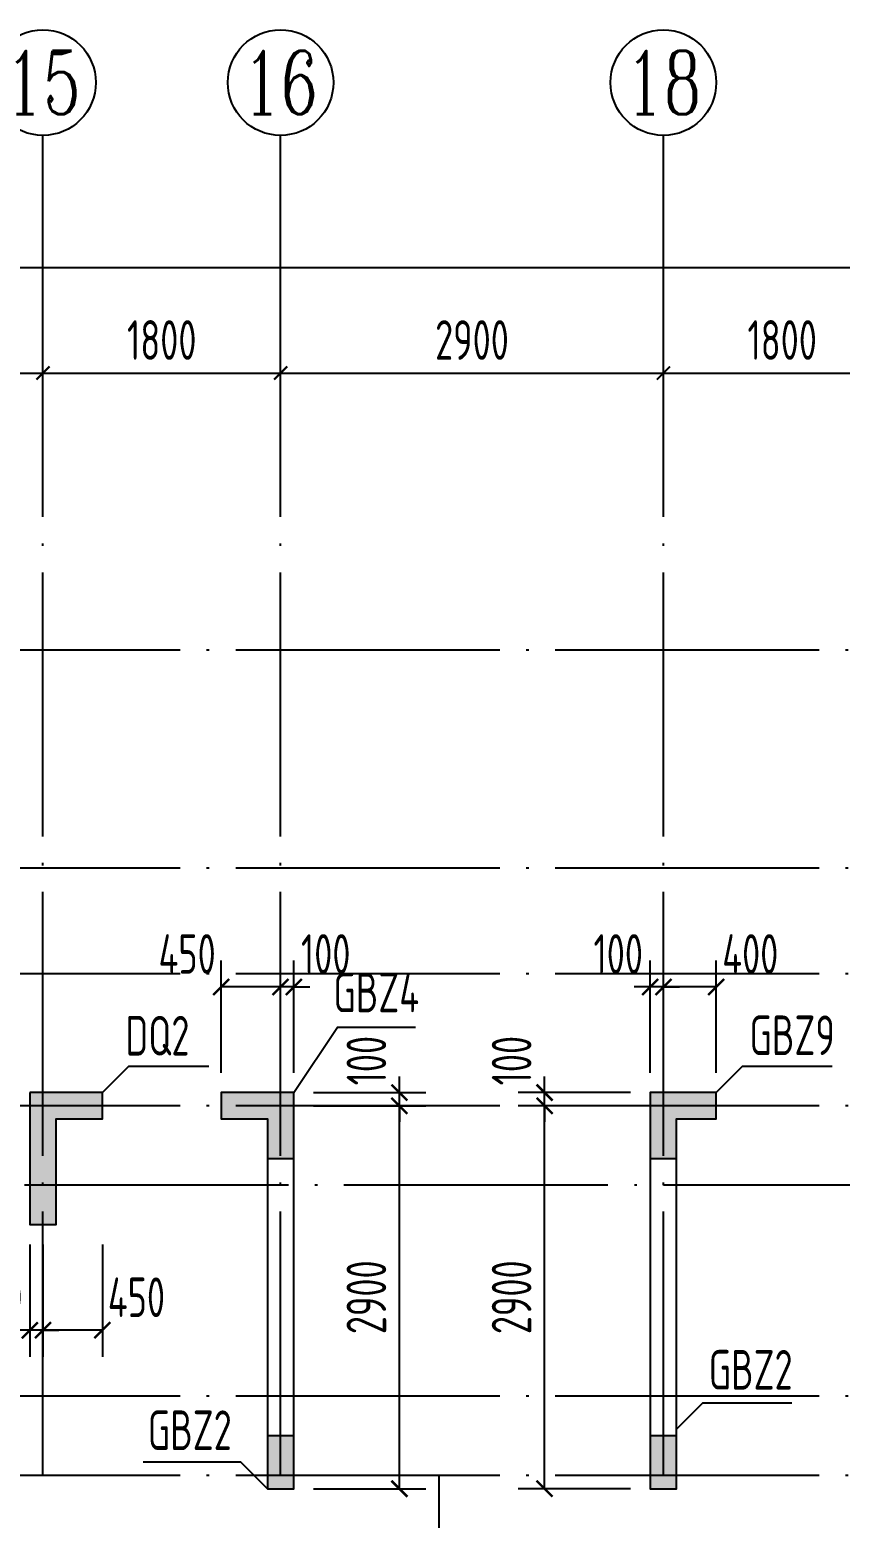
# Model space of a CAD drawing. Extents: x -655480 to 203344, y -294099 to 287156.
# Drawn here: x -285476 to -279336, y 69567 to 80841 of the extents above; entities that cross this region are included whole.
import ezdxf
from ezdxf.enums import TextEntityAlignment as Align

# ---------------------------------------------------------------- set-up
doc = ezdxf.new("R2010")
doc.units = 0
doc.header["$LTSCALE"] = 1000
doc.linetypes.add('DOTE', pattern=[2.42, 2, -0.2, 0.02, -0.2])
doc.layers.get('0').update_dxf_attribs({"linetype": 'CONTINUOUS'})
doc.layers.get('DEFPOINTS').update_dxf_attribs({"linetype": 'CONTINUOUS'})
for name, color, linetype in [('A-AXIS', 1, 'CONTINUOUS'), ('A-DOTE', 10, 'DOTE'), ('AXIS_NUM', 7, 'CONTINUOUS'), ('S-Q墙实线', 6, 'CONTINUOUS'), ('S-Q墙标注', 3, 'CONTINUOUS'), ('S-X详图填充', 252, 'CONTINUOUS'), ('S-X详图实线', 4, 'CONTINUOUS'), ('S-Y一般标注', 3, 'CONTINUOUS'), ('S-Z柱编号', 6, 'CONTINUOUS')]:
    doc.layers.add(name, color=color, linetype=linetype)
doc.styles.add('TSSD_Axis', font='complex.shx', dxfattribs={"width": 0.7, "bigfont": 'hztxt.shx'})
doc.styles.add('TSSD_DIMENSION', font='Tssdeng.shx', dxfattribs={"width": 0.7, "bigfont": 'tssdchn.shx'})
doc.styles.add('TSSD_REIN', font='tssdeng.shx', dxfattribs={"width": 0.7, "height": 300, "bigfont": 'tssdchn.shx'})
doc.styles.add('结构文字', font='zstxt.shx', dxfattribs={"width": 0.7, "bigfont": 'zshz.shx'})
doc.dimstyles.new('STRUCK', dxfattribs={"dimtxt": 400, "dimasz": 121, "dimexe": 200, "dimexo": 150, "dimgap": 115, "dimtad": 1, "dimdec": 0, "dimdsep": 46, "dimtxsty": '结构文字', "dimblk": 'ARCHTICK', "dimcen": 400, "dimclrd": 3, "dimclre": 3, "dimclrt": 7, "dimadec": 0, "dimazin": 0, "dimtfac": 1, "dimtdec": 0, "dimtix": 1, "dimtmove": 2, "dimatfit": 3, "dimldrblk": '_DIMX', "dimfxl": 1, "dimtolj": 1, "dimtzin": 0, "dimarcsym": 0})
doc.dimstyles.new('TSSD_100_100', dxfattribs={"dimtxt": 300, "dimasz": 100, "dimexe": 100, "dimexo": 250, "dimgap": 100, "dimtad": 1, "dimdec": 0, "dimzin": 0, "dimdsep": 46, "dimtxsty": 'TSSD_DIMENSION', "dimblk": 'ARCHTICK', "dimcen": 0, "dimdle": 100, "dimclrt": 7, "dimadec": 0, "dimazin": 0, "dimtfac": 1, "dimtdec": 0, "dimtix": 1, "dimtmove": 2, "dimatfit": 3, "dimldrblk": 'ARCHTICK', "dimfxl": 1, "dimtolj": 1, "dimtzin": 0, "dimarcsym": 0})

# ---------------------------------------------------------------- blocks, each defined once
blk = doc.blocks.new('ts_axno')
at = {"color": 0, "linetype": 'ByBlock', "lineweight": -2}
blk.add_circle((0, 0), 0.5, dxfattribs=at)
at = {"color": 0, "linetype": 'ByBlock', "lineweight": -2, "style": 'TSSD_Axis', "width": 0.7}
blk.add_attdef('A', text='', height=0.6, dxfattribs=at).set_placement((0, 0), align=Align.MIDDLE_CENTER)
blk = doc.blocks.new('_ArchTick')
at = {"color": 0, "linetype": 'ByBlock', "const_width": 0.15}
blk.add_lwpolyline([(-0.5, -0.5), (0.5, 0.5)], dxfattribs=at)
blk = doc.blocks.new('*D157')
at = {"layer": 'DEFPOINTS', "color": 0, "transparency": 16777216}
for p in [(23100, 19250), (21400, 18250), (23100, 18250)]:
    blk.add_point(p, dxfattribs=at)
at = {"layer": 'S-Y一般标注', "color": 0, "lineweight": -2, "transparency": 16777216}
for p, q in [((21400, 18500), (21400, 19350)), ((23100, 18500), (23100, 19350)), ((21300, 19250), (23200, 19250))]:
    blk.add_line(p, q, dxfattribs=at)
at = {"layer": 'S-Y一般标注', "color": 0, "lineweight": -2, "transparency": 16777216, "xscale": 100, "yscale": 100, "zscale": 100, "rotation": 180}
blk.add_blockref('_ArchTick', (21400, 19250), dxfattribs=at)
at = {"layer": 'S-Y一般标注', "color": 0, "lineweight": -2, "transparency": 16777216, "xscale": 100, "yscale": 100, "zscale": 100}
blk.add_blockref('_ArchTick', (23100, 19250), dxfattribs=at)
at = {"layer": 'S-Y一般标注', "color": 7, "transparency": 16777216, "insert": (22250, 19500), "char_height": 300, "attachment_point": 5, "style": 'TSSD_DIMENSION'}
blk.add_mtext('\\A1;1700', dxfattribs=at)
blk = doc.blocks.new('*D158')
at = {"layer": 'DEFPOINTS', "color": 0, "transparency": 16777216}
for p in [(24900, 19250), (23100, 18250), (24900, 18250)]:
    blk.add_point(p, dxfattribs=at)
at = {"layer": 'S-Y一般标注', "color": 0, "lineweight": -2, "transparency": 16777216}
for p, q in [((23100, 18500), (23100, 19350)), ((24900, 18500), (24900, 19350)), ((23000, 19250), (25000, 19250))]:
    blk.add_line(p, q, dxfattribs=at)
at = {"layer": 'S-Y一般标注', "color": 0, "lineweight": -2, "transparency": 16777216, "xscale": 100, "yscale": 100, "zscale": 100, "rotation": 180}
blk.add_blockref('_ArchTick', (23100, 19250), dxfattribs=at)
at = {"layer": 'S-Y一般标注', "color": 0, "lineweight": -2, "transparency": 16777216, "xscale": 100, "yscale": 100, "zscale": 100}
blk.add_blockref('_ArchTick', (24900, 19250), dxfattribs=at)
at = {"layer": 'S-Y一般标注', "color": 7, "transparency": 16777216, "insert": (24000, 19500), "char_height": 300, "attachment_point": 5, "style": 'TSSD_DIMENSION'}
blk.add_mtext('\\A1;1800', dxfattribs=at)
blk = doc.blocks.new('*D159')
at = {"layer": 'DEFPOINTS', "color": 0, "transparency": 16777216}
for p in [(27800, 19250), (24900, 18250), (27800, 18250)]:
    blk.add_point(p, dxfattribs=at)
at = {"layer": 'S-Y一般标注', "color": 0, "lineweight": -2, "transparency": 16777216}
for p, q in [((24900, 18500), (24900, 19350)), ((27800, 18500), (27800, 19350)), ((24800, 19250), (27900, 19250))]:
    blk.add_line(p, q, dxfattribs=at)
at = {"layer": 'S-Y一般标注', "color": 0, "lineweight": -2, "transparency": 16777216, "xscale": 100, "yscale": 100, "zscale": 100, "rotation": 180}
blk.add_blockref('_ArchTick', (24900, 19250), dxfattribs=at)
at = {"layer": 'S-Y一般标注', "color": 0, "lineweight": -2, "transparency": 16777216, "xscale": 100, "yscale": 100, "zscale": 100}
blk.add_blockref('_ArchTick', (27800, 19250), dxfattribs=at)
at = {"layer": 'S-Y一般标注', "color": 7, "transparency": 16777216, "insert": (26350, 19500), "char_height": 300, "attachment_point": 5, "style": 'TSSD_DIMENSION'}
blk.add_mtext('\\A1;2900', dxfattribs=at)
blk = doc.blocks.new('*D160')
at = {"layer": 'DEFPOINTS', "color": 0, "transparency": 16777216}
for p in [(29600, 19250), (27800, 18250), (29600, 18250)]:
    blk.add_point(p, dxfattribs=at)
at = {"layer": 'S-Y一般标注', "color": 0, "lineweight": -2, "transparency": 16777216}
for p, q in [((27800, 18500), (27800, 19350)), ((29600, 18500), (29600, 19350)), ((27700, 19250), (29700, 19250))]:
    blk.add_line(p, q, dxfattribs=at)
at = {"layer": 'S-Y一般标注', "color": 0, "lineweight": -2, "transparency": 16777216, "xscale": 100, "yscale": 100, "zscale": 100, "rotation": 180}
blk.add_blockref('_ArchTick', (27800, 19250), dxfattribs=at)
at = {"layer": 'S-Y一般标注', "color": 0, "lineweight": -2, "transparency": 16777216, "xscale": 100, "yscale": 100, "zscale": 100}
blk.add_blockref('_ArchTick', (29600, 19250), dxfattribs=at)
at = {"layer": 'S-Y一般标注', "color": 7, "transparency": 16777216, "insert": (28700, 19500), "char_height": 300, "attachment_point": 5, "style": 'TSSD_DIMENSION'}
blk.add_mtext('\\A1;1800', dxfattribs=at)
blk = doc.blocks.new('*D172')
at = {"layer": 'DEFPOINTS', "color": 0, "transparency": 16777216}
for p in [(54600, 20050), (4600, 18250), (54600, 18250)]:
    blk.add_point(p, dxfattribs=at)
at = {"layer": 'S-Y一般标注', "color": 0, "lineweight": -2, "transparency": 16777216}
for p, q in [((4600, 18500), (4600, 20150)), ((54600, 18500), (54600, 20150)), ((4500, 20050), (54700, 20050))]:
    blk.add_line(p, q, dxfattribs=at)
at = {"layer": 'S-Y一般标注', "color": 0, "lineweight": -2, "transparency": 16777216, "xscale": 100, "yscale": 100, "zscale": 100, "rotation": 180}
blk.add_blockref('_ArchTick', (4600, 20050), dxfattribs=at)
at = {"layer": 'S-Y一般标注', "color": 0, "lineweight": -2, "transparency": 16777216, "xscale": 100, "yscale": 100, "zscale": 100}
blk.add_blockref('_ArchTick', (54600, 20050), dxfattribs=at)
at = {"layer": 'S-Y一般标注', "color": 7, "transparency": 16777216, "insert": (29600, 20300), "char_height": 300, "attachment_point": 5, "style": 'TSSD_DIMENSION'}
blk.add_mtext('\\A1;50000', dxfattribs=at)
blk = doc.blocks.new('*D1746')
at = {"layer": 'DEFPOINTS', "color": 0, "transparency": 16777216}
for p in [(-281576, 72691), (-280776, 72691), (-280776, 69791)]:
    blk.add_point(p, dxfattribs=at)
at = {"layer": 'S-Q墙标注', "color": 3, "lineweight": -2, "transparency": 16777216}
for p, q in [((-280926, 72691), (-281776, 72691)), ((-281576, 69791), (-281576, 72691)), ((-280926, 69791), (-281776, 69791))]:
    blk.add_line(p, q, dxfattribs=at)
at = {"layer": 'S-Q墙标注', "color": 3, "lineweight": -2, "transparency": 16777216, "xscale": 121, "yscale": 121, "zscale": 121}
for p, rotation in [((-281576, 72691), 90), ((-281576, 69791), 270)]:
    blk.add_blockref('_ArchTick', p, dxfattribs=dict(at, rotation=rotation))
at = {"layer": 'S-Q墙标注', "color": 7, "transparency": 16777216, "insert": (-281826, 71241), "char_height": 300, "attachment_point": 5, "rotation": 90, "style": 'TSSD_REIN'}
blk.add_mtext('\\A1;2900', dxfattribs=at)
blk = doc.blocks.new('_DIMX')
blk.add_line((-150, 0), (150, 0))
at = {"const_width": 50}
blk.add_lwpolyline([(-70, -70), (70, 70)], dxfattribs=at)
blk = doc.blocks.new('*D1747')
at = {"layer": 'DEFPOINTS', "color": 0, "transparency": 16777216}
for p in [(-281576, 72791), (-280776, 72791), (-280776, 72691)]:
    blk.add_point(p, dxfattribs=at)
at = {"layer": 'S-Q墙标注', "color": 3, "lineweight": -2, "transparency": 16777216}
for p, q in [((-281576, 72791), (-281576, 72912)), ((-280926, 72791), (-281776, 72791)), ((-281576, 72691), (-281576, 72791)), ((-280926, 72691), (-281776, 72691)), ((-281576, 72691), (-281576, 72570))]:
    blk.add_line(p, q, dxfattribs=at)
at = {"layer": 'S-Q墙标注', "color": 3, "lineweight": -2, "transparency": 16777216, "xscale": 121, "yscale": 121, "zscale": 121}
for p, rotation in [((-281576, 72791), 270), ((-281576, 72691), 90)]:
    blk.add_blockref('_ArchTick', p, dxfattribs=dict(at, rotation=rotation))
at = {"layer": 'S-Q墙标注', "color": 7, "transparency": 16777216, "insert": (-281826, 73033), "char_height": 300, "attachment_point": 5, "rotation": 90, "style": 'TSSD_REIN'}
blk.add_mtext('\\A1;100', dxfattribs=at)
blk = doc.blocks.new('*D1748')
at = {"layer": 'DEFPOINTS', "color": 0, "transparency": 16777216}
for p in [(-280676, 73591), (-280676, 72791), (-280276, 72791)]:
    blk.add_point(p, dxfattribs=at)
at = {"layer": 'S-Q墙标注', "color": 3, "lineweight": -2, "transparency": 16777216}
for p, q in [((-280676, 72941), (-280676, 73791)), ((-280276, 72941), (-280276, 73791)), ((-280276, 73591), (-280676, 73591))]:
    blk.add_line(p, q, dxfattribs=at)
at = {"layer": 'S-Q墙标注', "color": 3, "lineweight": -2, "transparency": 16777216, "xscale": 121, "yscale": 121, "zscale": 121, "rotation": 180}
blk.add_blockref('_ArchTick', (-280676, 73591), dxfattribs=at)
at = {"layer": 'S-Q墙标注', "color": 3, "lineweight": -2, "transparency": 16777216, "xscale": 121, "yscale": 121, "zscale": 121}
blk.add_blockref('_ArchTick', (-280276, 73591), dxfattribs=at)
at = {"layer": 'S-Q墙标注', "color": 7, "transparency": 16777216, "insert": (-280018, 73841), "char_height": 300, "attachment_point": 5, "style": 'TSSD_REIN'}
blk.add_mtext('\\A1;400', dxfattribs=at)
blk = doc.blocks.new('*D1749')
at = {"layer": 'DEFPOINTS', "color": 0, "transparency": 16777216}
for p in [(-280776, 73591), (-280776, 72791), (-280676, 72791)]:
    blk.add_point(p, dxfattribs=at)
at = {"layer": 'S-Q墙标注', "color": 3, "lineweight": -2, "transparency": 16777216}
for p, q in [((-280776, 72941), (-280776, 73791)), ((-280676, 72941), (-280676, 73791)), ((-280776, 73591), (-280897, 73591)), ((-280676, 73591), (-280776, 73591)), ((-280676, 73591), (-280555, 73591))]:
    blk.add_line(p, q, dxfattribs=at)
at = {"layer": 'S-Q墙标注', "color": 3, "lineweight": -2, "transparency": 16777216, "xscale": 121, "yscale": 121, "zscale": 121}
blk.add_blockref('_ArchTick', (-280776, 73591), dxfattribs=at)
at = {"layer": 'S-Q墙标注', "color": 3, "lineweight": -2, "transparency": 16777216, "xscale": 121, "yscale": 121, "zscale": 121, "rotation": 180}
blk.add_blockref('_ArchTick', (-280676, 73591), dxfattribs=at)
at = {"layer": 'S-Q墙标注', "color": 7, "transparency": 16777216, "insert": (-281018, 73841), "char_height": 300, "attachment_point": 5, "style": 'TSSD_REIN'}
blk.add_mtext('\\A1;100', dxfattribs=at)
blk = doc.blocks.new('*D1750')
at = {"layer": 'DEFPOINTS', "color": 0, "transparency": 16777216}
for p in [(-283476, 72691), (-282676, 72691), (-283476, 69791)]:
    blk.add_point(p, dxfattribs=at)
at = {"layer": 'S-Q墙标注', "color": 3, "lineweight": -2, "transparency": 16777216}
for p, q in [((-283326, 72691), (-282476, 72691)), ((-282676, 69791), (-282676, 72691)), ((-283326, 69791), (-282476, 69791))]:
    blk.add_line(p, q, dxfattribs=at)
at = {"layer": 'S-Q墙标注', "color": 3, "lineweight": -2, "transparency": 16777216, "xscale": 121, "yscale": 121, "zscale": 121}
for p, rotation in [((-282676, 72691), 90), ((-282676, 69791), 270)]:
    blk.add_blockref('_ArchTick', p, dxfattribs=dict(at, rotation=rotation))
at = {"layer": 'S-Q墙标注', "color": 7, "transparency": 16777216, "insert": (-282926, 71241), "char_height": 300, "attachment_point": 5, "rotation": 90, "style": 'TSSD_REIN'}
blk.add_mtext('\\A1;2900', dxfattribs=at)
blk = doc.blocks.new('*D1751')
at = {"layer": 'DEFPOINTS', "color": 0, "transparency": 16777216}
for p in [(-283476, 72791), (-282676, 72791), (-283476, 72691)]:
    blk.add_point(p, dxfattribs=at)
at = {"layer": 'S-Q墙标注', "color": 3, "lineweight": -2, "transparency": 16777216}
for p, q in [((-282676, 72791), (-282676, 72912)), ((-283326, 72791), (-282476, 72791)), ((-282676, 72691), (-282676, 72791)), ((-283326, 72691), (-282476, 72691)), ((-282676, 72691), (-282676, 72570))]:
    blk.add_line(p, q, dxfattribs=at)
at = {"layer": 'S-Q墙标注', "color": 3, "lineweight": -2, "transparency": 16777216, "xscale": 121, "yscale": 121, "zscale": 121}
for p, rotation in [((-282676, 72791), 270), ((-282676, 72691), 90)]:
    blk.add_blockref('_ArchTick', p, dxfattribs=dict(at, rotation=rotation))
at = {"layer": 'S-Q墙标注', "color": 7, "transparency": 16777216, "insert": (-282926, 73033), "char_height": 300, "attachment_point": 5, "rotation": 90, "style": 'TSSD_REIN'}
blk.add_mtext('\\A1;100', dxfattribs=at)
blk = doc.blocks.new('*D1752')
at = {"layer": 'DEFPOINTS', "color": 0, "transparency": 16777216}
for p in [(-283576, 73591), (-283576, 72791), (-283476, 72791)]:
    blk.add_point(p, dxfattribs=at)
at = {"layer": 'S-Q墙标注', "color": 3, "lineweight": -2, "transparency": 16777216}
for p, q in [((-283576, 72941), (-283576, 73791)), ((-283476, 72941), (-283476, 73791)), ((-283576, 73591), (-283697, 73591)), ((-283476, 73591), (-283576, 73591)), ((-283476, 73591), (-283355, 73591))]:
    blk.add_line(p, q, dxfattribs=at)
at = {"layer": 'S-Q墙标注', "color": 3, "lineweight": -2, "transparency": 16777216, "xscale": 121, "yscale": 121, "zscale": 121}
blk.add_blockref('_ArchTick', (-283576, 73591), dxfattribs=at)
at = {"layer": 'S-Q墙标注', "color": 3, "lineweight": -2, "transparency": 16777216, "xscale": 121, "yscale": 121, "zscale": 121, "rotation": 180}
blk.add_blockref('_ArchTick', (-283476, 73591), dxfattribs=at)
at = {"layer": 'S-Q墙标注', "color": 7, "transparency": 16777216, "insert": (-283234, 73841), "char_height": 300, "attachment_point": 5, "style": 'TSSD_REIN'}
blk.add_mtext('\\A1;100', dxfattribs=at)
blk = doc.blocks.new('*D1753')
at = {"layer": 'DEFPOINTS', "color": 0, "transparency": 16777216}
for p in [(-284026, 73591), (-284026, 72791), (-283576, 72791)]:
    blk.add_point(p, dxfattribs=at)
at = {"layer": 'S-Q墙标注', "color": 3, "lineweight": -2, "transparency": 16777216}
for p, q in [((-284026, 72941), (-284026, 73791)), ((-283576, 72941), (-283576, 73791)), ((-283576, 73591), (-284026, 73591))]:
    blk.add_line(p, q, dxfattribs=at)
at = {"layer": 'S-Q墙标注', "color": 3, "lineweight": -2, "transparency": 16777216, "xscale": 121, "yscale": 121, "zscale": 121, "rotation": 180}
blk.add_blockref('_ArchTick', (-284026, 73591), dxfattribs=at)
at = {"layer": 'S-Q墙标注', "color": 3, "lineweight": -2, "transparency": 16777216, "xscale": 121, "yscale": 121, "zscale": 121}
blk.add_blockref('_ArchTick', (-283576, 73591), dxfattribs=at)
at = {"layer": 'S-Q墙标注', "color": 7, "transparency": 16777216, "insert": (-284284, 73841), "char_height": 300, "attachment_point": 5, "style": 'TSSD_REIN'}
blk.add_mtext('\\A1;450', dxfattribs=at)
blk = doc.blocks.new('*D1756')
at = {"layer": 'DEFPOINTS', "color": 0, "transparency": 16777216}
for p in [(-285376, 71791), (-284926, 71791), (-285376, 70991)]:
    blk.add_point(p, dxfattribs=at)
at = {"layer": 'S-Q墙标注', "color": 3, "lineweight": -2, "transparency": 16777216}
for p, q in [((-285376, 71641), (-285376, 70791)), ((-284926, 71641), (-284926, 70791)), ((-284926, 70991), (-285376, 70991))]:
    blk.add_line(p, q, dxfattribs=at)
at = {"layer": 'S-Q墙标注', "color": 3, "lineweight": -2, "transparency": 16777216, "xscale": 121, "yscale": 121, "zscale": 121, "rotation": 180}
blk.add_blockref('_ArchTick', (-285376, 70991), dxfattribs=at)
at = {"layer": 'S-Q墙标注', "color": 3, "lineweight": -2, "transparency": 16777216, "xscale": 121, "yscale": 121, "zscale": 121}
blk.add_blockref('_ArchTick', (-284926, 70991), dxfattribs=at)
at = {"layer": 'S-Q墙标注', "color": 7, "transparency": 16777216, "insert": (-284668, 71241), "char_height": 300, "attachment_point": 5, "style": 'TSSD_REIN'}
blk.add_mtext('\\A1;450', dxfattribs=at)
blk = doc.blocks.new('*D1757')
at = {"layer": 'DEFPOINTS', "color": 0, "transparency": 16777216}
for p in [(-285476, 71791), (-285376, 71791), (-285476, 70991)]:
    blk.add_point(p, dxfattribs=at)
at = {"layer": 'S-Q墙标注', "color": 3, "lineweight": -2, "transparency": 16777216}
for p, q in [((-285476, 71641), (-285476, 70791)), ((-285376, 71641), (-285376, 70791)), ((-285476, 70991), (-285597, 70991)), ((-285376, 70991), (-285476, 70991)), ((-285376, 70991), (-285255, 70991))]:
    blk.add_line(p, q, dxfattribs=at)
at = {"layer": 'S-Q墙标注', "color": 3, "lineweight": -2, "transparency": 16777216, "xscale": 121, "yscale": 121, "zscale": 121}
blk.add_blockref('_ArchTick', (-285476, 70991), dxfattribs=at)
at = {"layer": 'S-Q墙标注', "color": 3, "lineweight": -2, "transparency": 16777216, "xscale": 121, "yscale": 121, "zscale": 121, "rotation": 180}
blk.add_blockref('_ArchTick', (-285376, 70991), dxfattribs=at)
at = {"layer": 'S-Q墙标注', "color": 7, "transparency": 16777216, "insert": (-285718, 71241), "char_height": 300, "attachment_point": 5, "style": 'TSSD_REIN'}
blk.add_mtext('\\A1;100', dxfattribs=at)
blk = doc.blocks.new('20210726.16395156')
at = {"layer": 'A-AXIS'}
for p, q in [((23100, 18249.9), (23100, 21049.9)), ((24900, 18249.9), (24900, 21049.9)), ((27800, 18249.9), (27800, 21049.9))]:
    blk.add_line(p, q, dxfattribs=at)
at = {"layer": 'A-DOTE'}
for p, q in [((23100, 10900), (23100, 18249.9)), ((24900, 10900), (24900, 18249.9)), ((27800, 10900), (27800, 18249.9)), ((55600, 17150), (3600, 17150)), ((55600, 15500), (3600, 15500)), ((55600, 14700), (3600, 14700)), ((55600, 13700), (3600, 13700)), ((3600, 13100.3), (55600, 13100.3)), ((55600, 11500), (3600, 11500)), ((55600, 10900), (3600, 10900)), ((26100, 10900), (26100, 3600))]:
    blk.add_line(p, q, dxfattribs=at)
at = {"layer": 'A-AXIS'}
ref = blk.add_blockref('ts_axno', (23100, 21449.9), dxfattribs=dict(at, xscale=800, yscale=800, zscale=800))
ref.add_attrib('9', '15', dxfattribs={"layer": 'AXIS_NUM', "height": 480, "style": 'TSSD_Axis', "width": 0.7}).set_placement((23100, 21449.9), align=Align.MIDDLE_CENTER)
ref = blk.add_blockref('ts_axno', (24900, 21449.9), dxfattribs=dict(at, xscale=800, yscale=800, zscale=800))
ref.add_attrib('10', '16', dxfattribs={"layer": 'AXIS_NUM', "height": 480, "style": 'TSSD_Axis', "width": 0.7}).set_placement((24900, 21449.9), align=Align.MIDDLE_CENTER)
ref = blk.add_blockref('ts_axno', (27800, 21449.9), dxfattribs=dict(at, xscale=800, yscale=800, zscale=800))
ref.add_attrib('11', '18', dxfattribs={"layer": 'AXIS_NUM', "height": 480, "style": 'TSSD_Axis', "width": 0.7}).set_placement((27800, 21449.9), align=Align.MIDDLE_CENTER)
at = {"layer": 'S-Y一般标注'}
for base, p1, p2, picture, middle in [((54600, 20049.9), (4600, 18249.9), (54600, 18249.9), '*D172', (29600, 20299.9)), ((23100, 19249.9), (21400, 18249.9), (23100, 18249.9), '*D157', (22250, 19499.9)), ((24900, 19249.9), (23100, 18249.9), (24900, 18249.9), '*D158', (24000, 19499.9)), ((27800, 19249.9), (24900, 18249.9), (27800, 18249.9), '*D159', (26350, 19499.9)), ((29600, 19249.9), (27800, 18249.9), (29600, 18249.9), '*D160', (28700, 19499.9))]:
    dim = blk.add_linear_dim(base=base, p1=p1, p2=p2, dimstyle='TSSD_100_100', dxfattribs=at)
    dim.commit()
    dim.dimension.update_dxf_attribs({"geometry": picture, "text_midpoint": middle})

msp = doc.modelspace()

# ---------------------------------------------------------------- hatches: boundary and pattern name
at = {"layer": 'S-X详图填充'}
h = msp.add_hatch(color=256, dxfattribs=at)
h.dxf.hatch_style = 1
h.paths.add_polyline_path([(-285476.02, 72791.2), (-285476.02, 71791.2), (-285276.02, 71791.2), (-285276.02, 72591.2), (-284926.11, 72591.2), (-284926.11, 72791.2)])
h = msp.add_hatch(color=256, dxfattribs=at)
h.dxf.hatch_style = 1
h.paths.add_polyline_path([(-283676.03, 72291.2), (-283476.03, 72291.2), (-283476.03, 72791.2), (-284026.03, 72791.2), (-284026.03, 72591.2), (-283676.03, 72591.2)])
h = msp.add_hatch(color=256, dxfattribs=at)
h.dxf.hatch_style = 1
h.paths.add_polyline_path([(-280776.03, 72291.2), (-280576.03, 72291.2), (-280576.03, 72591.2), (-280276.12, 72591.2), (-280276.12, 72791.2), (-280776.03, 72791.2)])
h = msp.add_hatch(color=256, dxfattribs=at)
h.dxf.hatch_style = 1
h.paths.add_polyline_path([(-283476.03, 70191.2), (-283676.03, 70191.2), (-283676.03, 69791.2), (-283476.03, 69791.2)])
h = msp.add_hatch(color=256, dxfattribs=at)
h.dxf.hatch_style = 1
h.paths.add_polyline_path([(-280576.03, 70191.2), (-280776.03, 70191.2), (-280776.03, 69791.2), (-280576.03, 69791.2)])

# ---------------------------------------------------------------- linework, layer by layer
at = {"layer": 'S-Q墙实线'}
for points in [[(-285476.02, 72791.2), (-285476.02, 71791.2), (-285276.02, 71791.2), (-285276.02, 72591.2), (-284926.11, 72591.2), (-284926.11, 72791.2)], [(-283476.03, 72791.2), (-284026.03, 72791.2), (-284026.03, 72591.2), (-283676.03, 72591.2), (-283676.03, 69791.2), (-283476.03, 69791.2)], [(-280776.03, 72791.2), (-280776.03, 69791.2), (-280576.03, 69791.2), (-280576.03, 72591.2), (-280276.12, 72591.2), (-280276.12, 72791.2)]]:
    msp.add_lwpolyline(points, close=True, dxfattribs=at)
at = {"layer": 'S-X详图实线'}
for points in [[(-285476.02, 72791.2), (-285476.02, 71791.2), (-285276.02, 71791.2), (-285276.02, 72591.2), (-284926.11, 72591.2), (-284926.11, 72791.2), (-285476.02, 72791.2)], [(-283676.03, 72291.2), (-283476.03, 72291.2), (-283476.03, 72791.2), (-284026.03, 72791.2), (-284026.03, 72591.2), (-283676.03, 72591.2), (-283676.03, 72291.2)], [(-280776.03, 72291.2), (-280576.03, 72291.2), (-280576.03, 72591.2), (-280276.12, 72591.2), (-280276.12, 72791.2), (-280776.03, 72791.2), (-280776.03, 72291.2)], [(-283476.03, 70191.2), (-283676.03, 70191.2), (-283676.03, 69791.2), (-283476.03, 69791.2), (-283476.03, 70191.2)], [(-280576.03, 70191.2), (-280776.03, 70191.2), (-280776.03, 69791.2), (-280576.03, 69791.2), (-280576.03, 70191.2)]]:
    msp.add_lwpolyline(points, close=True, dxfattribs=at)
at = {"layer": 'S-Z柱编号', "color": 7}
for points in [[(-283476.03, 72791.2), (-283143.59, 73287.83), (-282553.75, 73287.83)], [(-284926.11, 72791.2), (-284726.11, 72991.2), (-284120.1, 72991.2)], [(-280276.12, 72791.2), (-280076.12, 72991.2), (-279396.69, 72991.2)], [(-280576.03, 70241.2), (-280376.03, 70441.2), (-279702.51, 70441.2)], [(-283676.03, 69791.2), (-283876.03, 69991.2), (-284616.37, 69991.2)]]:
    msp.add_lwpolyline(points, dxfattribs=at)

# ---------------------------------------------------------------- block references
at = {"layer": 'A-DOTE'}
msp.add_blockref('20210726.16395156', (-308476.02, 58991.15), dxfattribs=at)

# ---------------------------------------------------------------- texts
at = {"layer": 'S-Z柱编号', "color": 7, "style": 'TSSD_REIN', "width": 0.7}
for s, p in [('GBZ4', (-283176.03, 73309.38)), ('DQ2', (-284750.79, 72981.94)), ('GBZ9', (-280023.76, 72985.37)), ('GBZ2', (-280333.18, 70451.79)), ('GBZ2', (-284581.8, 69993.92))]:
    msp.add_text(s, height=300, dxfattribs=at).set_placement(p, align=Align.BOTTOM_LEFT)

# ---------------------------------------------------------------- dimensions: what is measured, and where the dimension line sits
at = {"layer": 'S-Q墙标注'}
for base, p1, p2, angle, picture, middle in [((-284026.03, 73591.2), (-283576.02, 72791.2), (-284026.03, 72791.2), 180, '*D1753', (-284284.11, 73841.2)), ((-283576.02, 73591.2), (-283476.03, 72791.2), (-283576.02, 72791.2), 180, '*D1752', (-283234.11, 73841.2)), ((-280776.03, 73591.2), (-280676.02, 72791.2), (-280776.03, 72791.2), 180, '*D1749', (-281017.95, 73841.2)), ((-280676.02, 73591.2), (-280276.12, 72791.2), (-280676.02, 72791.2), 180, '*D1748', (-280018.04, 73841.2)), ((-282676.03, 72791.2), (-283476.03, 72691.2), (-283476.03, 72791.2), 90, '*D1751', (-282926.03, 73033.12)), ((-281576.03, 72791.2), (-280776.03, 72691.2), (-280776.03, 72791.2), 90, '*D1747', (-281826.03, 73033.12)), ((-285476.03, 70991.2), (-285376.02, 71791.2), (-285476.03, 71791.2), 180, '*D1757', (-285717.95, 71241.2)), ((-285376.02, 70991.2), (-284926.11, 71791.2), (-285376.02, 71791.2), 180, '*D1756', (-284668.03, 71241.2))]:
    dim = msp.add_linear_dim(base=base, p1=p1, p2=p2, angle=angle, dimstyle='STRUCK', override={"dimtxt": 300, "dimgap": 100, "dimtxsty": 'TSSD_REIN'}, dxfattribs=at)
    dim.commit()
    dim.dimension.update_dxf_attribs({"geometry": picture, "text_midpoint": middle, "dimtype": 160})
for base, p1, p2, picture, middle in [((-282676.03, 72691.2), (-283476.03, 69791.2), (-283476.03, 72691.2), '*D1750', (-282926.03, 71241.2)), ((-281576.03, 72691.2), (-280776.03, 69791.2), (-280776.03, 72691.2), '*D1746', (-281826.03, 71241.2))]:
    dim = msp.add_linear_dim(base=base, p1=p1, p2=p2, angle=90, dimstyle='STRUCK', override={"dimtxt": 300, "dimgap": 100, "dimtxsty": 'TSSD_REIN'}, dxfattribs=at)
    dim.commit()
    dim.dimension.update_dxf_attribs({"geometry": picture, "text_midpoint": middle})

doc.saveas('drawing.dxf')
